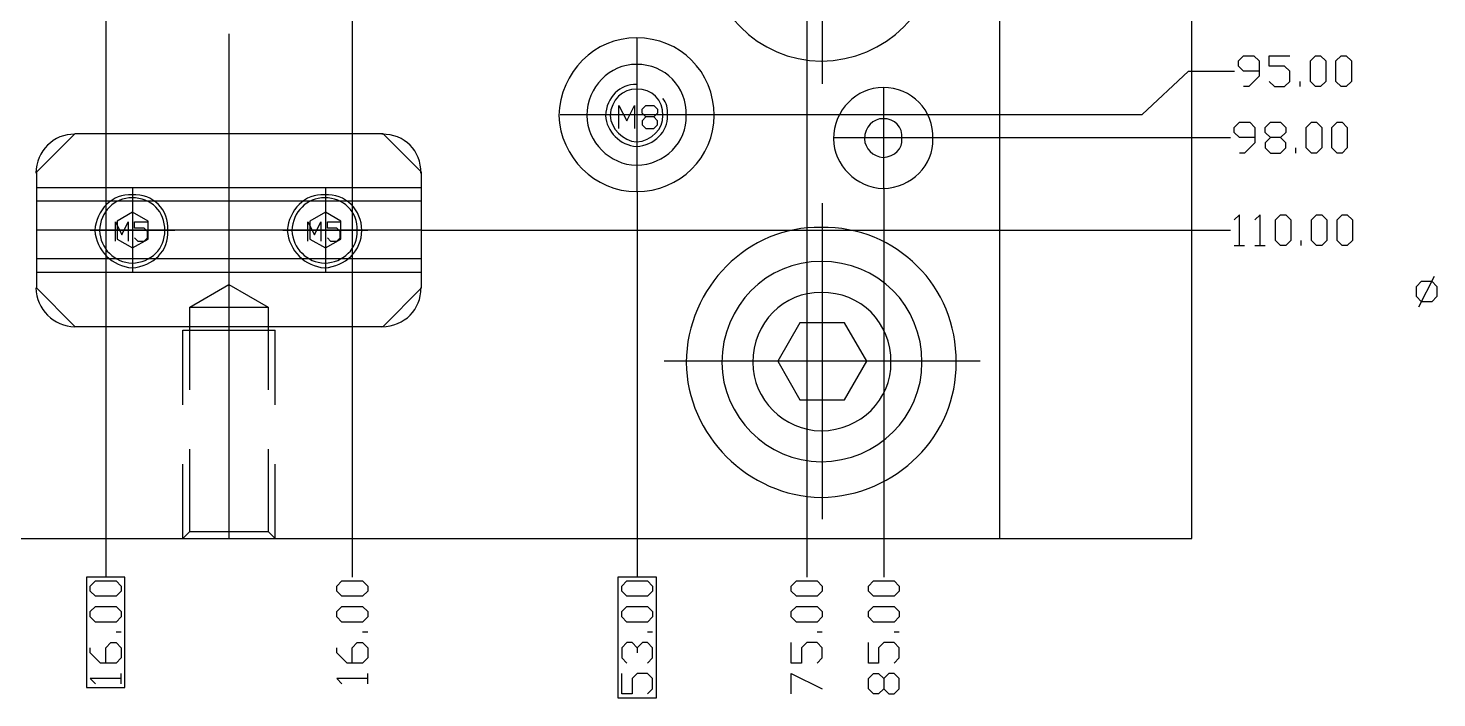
# Model space of a CAD drawing. Header units: inches. Extents: x 0 to 325, y 148 to 354.
# Drawn here: x 162.84 to 207.5, y 252.09 to 273.31 of the extents above; entities that cross this region are included whole.
import ezdxf

# ---------------------------------------------------------------- set-up
doc = ezdxf.new("R2010")
doc.units = ezdxf.units.IN
doc.header["$MEASUREMENT"] = 0

# ---------------------------------------------------------------- blocks, each defined once
blk = doc.blocks.new('AHH1270-500010_3')
at = {"color": 4, "transparency": 33554687}
for points in [[(138.678, 257.135), (199.741, 257.135), (199.741, 330.414), (138.678, 330.414), (138.678, 257.135)], [(193.636, 330.414), (193.636, 257.135)], [(182.153, 268.126), (182.153, 273.011)], [(189.971, 268.249), (189.971, 271.422)], [(181.573, 270.123), (181.573, 270.856), (181.819, 270.369), (182.065, 270.856), (182.065, 270.123)], [(182.429, 270.123), (182.675, 270.123), (182.798, 270.246), (182.798, 270.369), (182.675, 270.492), (182.429, 270.492), (182.306, 270.615), (182.306, 270.738), (182.429, 270.856), (182.675, 270.856), (182.798, 270.738), (182.798, 270.615), (182.675, 270.492)], [(179.713, 270.571), (184.598, 270.571)], [(182.429, 270.492), (182.306, 270.369), (182.306, 270.246), (182.429, 270.123)], [(175.315, 268.741), (174.095, 269.961), (164.324, 269.961), (163.104, 268.741), (163.104, 265.075), (164.324, 263.855), (174.095, 263.855), (175.315, 265.075), (175.315, 268.741)], [(188.387, 269.838), (191.56, 269.838)], [(175.315, 268.249), (163.104, 268.249)], [(175.315, 267.821), (163.104, 267.821)], [(175.315, 266.906), (163.104, 266.906)], [(175.315, 265.995), (163.104, 265.995)], [(175.315, 265.562), (163.104, 265.562)], [(167.965, 264.465), (169.209, 265.184), (170.454, 264.465)], [(167.965, 261.848), (167.965, 264.465), (170.454, 264.465), (170.454, 261.848)], [(187.314, 263.973), (186.606, 262.753), (187.314, 261.533), (188.721, 261.533), (189.43, 262.753), (188.721, 263.973), (187.314, 263.973)], [(167.743, 263.732), (170.675, 263.732)], [(167.743, 261.371), (167.743, 263.732)], [(170.675, 261.371), (170.675, 263.732)], [(167.965, 257.356), (167.965, 259.969)], [(170.454, 259.969), (170.454, 257.356)], [(167.743, 257.135), (167.743, 259.496)], [(170.675, 257.135), (170.675, 259.496)], [(167.743, 257.135), (167.965, 257.356), (170.454, 257.356), (170.675, 257.135)]]:
    blk.add_lwpolyline(points, dxfattribs=at)
at = {"color": 1, "transparency": 33554687}
for points in [[(187.531, 287.411), (187.531, 255.915)], [(173.116, 282.727), (173.116, 255.915)], [(165.303, 282.531), (165.303, 255.915)], [(169.209, 273.124), (169.209, 257.135)], [(201.867, 271.943), (201.375, 271.943), (201.212, 272.106), (201.212, 272.268), (201.375, 272.43), (201.704, 272.43), (201.867, 272.268), (201.867, 271.781), (201.542, 271.456), (201.375, 271.456)], [(202.191, 271.619), (202.354, 271.456), (202.678, 271.456), (202.841, 271.619), (202.841, 271.943), (202.678, 272.106), (202.191, 272.106), (202.191, 272.43), (202.841, 272.43)], [(203.657, 271.456), (203.495, 271.619), (203.495, 272.268), (203.657, 272.43), (203.82, 272.43), (203.982, 272.268), (203.982, 271.619), (203.82, 271.456), (203.657, 271.456)], [(204.469, 271.456), (204.307, 271.619), (204.307, 272.268), (204.469, 272.43), (204.632, 272.43), (204.799, 272.268), (204.799, 271.619), (204.632, 271.456), (204.469, 271.456)], [(184.598, 270.571), (198.162, 270.571), (199.628, 271.943), (201.094, 271.943)], [(203.17, 271.456), (203.17, 271.619)], [(201.734, 269.838), (201.247, 269.838), (201.084, 270), (201.084, 270.162), (201.247, 270.325), (201.571, 270.325), (201.734, 270.162), (201.734, 269.675), (201.409, 269.346), (201.247, 269.346)], [(202.226, 269.346), (202.55, 269.346), (202.713, 269.513), (202.713, 269.675), (202.55, 269.838), (202.226, 269.838), (202.063, 270), (202.063, 270.162), (202.226, 270.325), (202.55, 270.325), (202.713, 270.162), (202.713, 270), (202.55, 269.838)], [(203.529, 269.346), (203.362, 269.513), (203.362, 270.162), (203.529, 270.325), (203.692, 270.325), (203.854, 270.162), (203.854, 269.513), (203.692, 269.346), (203.529, 269.346)], [(204.341, 269.346), (204.179, 269.513), (204.179, 270.162), (204.341, 270.325), (204.504, 270.325), (204.666, 270.162), (204.666, 269.513), (204.504, 269.346), (204.341, 269.346)], [(191.56, 269.838), (200.961, 269.838)], [(202.226, 269.838), (202.063, 269.675), (202.063, 269.513), (202.226, 269.346)], [(203.038, 269.346), (203.038, 269.513)], [(182.153, 268.126), (182.153, 255.915)], [(189.971, 268.249), (189.971, 255.915)], [(201.247, 266.418), (201.247, 267.393), (201.084, 267.23)], [(201.901, 266.418), (201.901, 267.393), (201.734, 267.23)], [(202.55, 266.418), (202.388, 266.581), (202.388, 267.23), (202.55, 267.393), (202.713, 267.393), (202.875, 267.23), (202.875, 266.581), (202.713, 266.418), (202.55, 266.418)], [(203.692, 266.418), (203.529, 266.581), (203.529, 267.23), (203.692, 267.393), (203.854, 267.393), (204.017, 267.23), (204.017, 266.581), (203.854, 266.418), (203.692, 266.418)], [(204.504, 266.418), (204.341, 266.581), (204.341, 267.23), (204.504, 267.393), (204.666, 267.393), (204.828, 267.23), (204.828, 266.581), (204.666, 266.418), (204.504, 266.418)], [(175.315, 266.906), (200.961, 266.906)], [(201.084, 266.418), (201.409, 266.418)], [(201.734, 266.418), (202.063, 266.418)], [(203.2, 266.418), (203.2, 266.581)], [(206.934, 264.475), (207.426, 265.449)], [(207.018, 264.638), (206.855, 264.8), (206.855, 265.125), (207.018, 265.287), (207.342, 265.287), (207.505, 265.125), (207.505, 264.8), (207.342, 264.638), (207.018, 264.638)], [(164.688, 252.412), (165.913, 252.412), (165.913, 255.915), (164.688, 255.915), (164.688, 252.412)], [(181.543, 252.087), (182.763, 252.087), (182.763, 255.915), (181.543, 255.915), (181.543, 252.087)], [(165.79, 255.467), (165.628, 255.305), (164.974, 255.305), (164.811, 255.467), (164.811, 255.629), (164.974, 255.792), (165.628, 255.792), (165.79, 255.629), (165.79, 255.467)], [(173.608, 255.467), (173.445, 255.305), (172.791, 255.305), (172.629, 255.467), (172.629, 255.629), (172.791, 255.792), (173.445, 255.792), (173.608, 255.629), (173.608, 255.467)], [(182.64, 255.467), (182.478, 255.305), (181.829, 255.305), (181.666, 255.467), (181.666, 255.629), (181.829, 255.792), (182.478, 255.792), (182.64, 255.629), (182.64, 255.467)], [(188.018, 255.467), (187.855, 255.305), (187.201, 255.305), (187.039, 255.467), (187.039, 255.629), (187.201, 255.792), (187.855, 255.792), (188.018, 255.629), (188.018, 255.467)], [(190.463, 255.467), (190.295, 255.305), (189.646, 255.305), (189.484, 255.467), (189.484, 255.629), (189.646, 255.792), (190.295, 255.792), (190.463, 255.629), (190.463, 255.467)], [(165.79, 254.65), (165.628, 254.488), (164.974, 254.488), (164.811, 254.65), (164.811, 254.818), (164.974, 254.98), (165.628, 254.98), (165.79, 254.818), (165.79, 254.65)], [(173.608, 254.65), (173.445, 254.488), (172.791, 254.488), (172.629, 254.65), (172.629, 254.818), (172.791, 254.98), (173.445, 254.98), (173.608, 254.818), (173.608, 254.65)], [(182.64, 254.65), (182.478, 254.488), (181.829, 254.488), (181.666, 254.65), (181.666, 254.818), (181.829, 254.98), (182.478, 254.98), (182.64, 254.818), (182.64, 254.65)], [(188.018, 254.65), (187.855, 254.488), (187.201, 254.488), (187.039, 254.65), (187.039, 254.818), (187.201, 254.98), (187.855, 254.98), (188.018, 254.818), (188.018, 254.65)], [(190.463, 254.65), (190.295, 254.488), (189.646, 254.488), (189.484, 254.65), (189.484, 254.818), (189.646, 254.98), (190.295, 254.98), (190.463, 254.818), (190.463, 254.65)], [(165.79, 254.163), (165.628, 254.163)], [(173.608, 254.163), (173.445, 254.163)], [(182.64, 254.163), (182.478, 254.163)], [(188.018, 254.163), (187.855, 254.163)], [(190.463, 254.163), (190.295, 254.163)], [(165.303, 253.189), (165.303, 253.676), (165.465, 253.839), (165.628, 253.839), (165.79, 253.676), (165.79, 253.352), (165.628, 253.189), (165.136, 253.189), (164.811, 253.514), (164.811, 253.676)], [(173.116, 253.189), (173.116, 253.676), (173.278, 253.839), (173.445, 253.839), (173.608, 253.676), (173.608, 253.352), (173.445, 253.189), (172.953, 253.189), (172.629, 253.514), (172.629, 253.676)], [(182.153, 253.676), (181.991, 253.839), (181.829, 253.839), (181.666, 253.676), (181.666, 253.352), (181.829, 253.189)], [(182.478, 253.189), (182.64, 253.352), (182.64, 253.676), (182.478, 253.839), (182.316, 253.839), (182.153, 253.676), (182.153, 253.514)], [(187.855, 253.189), (188.018, 253.352), (188.018, 253.676), (187.855, 253.839), (187.531, 253.839), (187.363, 253.676), (187.363, 253.189), (187.039, 253.189), (187.039, 253.839)], [(190.295, 253.189), (190.463, 253.352), (190.463, 253.676), (190.295, 253.839), (189.971, 253.839), (189.808, 253.676), (189.808, 253.189), (189.484, 253.189), (189.484, 253.839)], [(165.79, 252.535), (165.79, 252.86)], [(173.608, 252.535), (173.608, 252.86)], [(182.478, 252.21), (182.64, 252.373), (182.64, 252.697), (182.478, 252.86), (182.153, 252.86), (181.991, 252.697), (181.991, 252.21), (181.666, 252.21), (181.666, 252.86)], [(187.039, 252.21), (187.039, 252.86), (188.018, 252.373)], [(190.463, 252.373), (190.463, 252.697), (190.295, 252.86), (190.133, 252.86), (189.971, 252.697), (189.971, 252.373), (189.808, 252.21), (189.646, 252.21), (189.484, 252.373), (189.484, 252.697), (189.646, 252.86), (189.808, 252.86), (189.971, 252.697)], [(165.79, 252.697), (164.811, 252.697), (164.974, 252.535)], [(173.608, 252.697), (172.629, 252.697), (172.791, 252.535)], [(189.971, 252.373), (190.133, 252.21), (190.295, 252.21), (190.463, 252.373)]]:
    blk.add_lwpolyline(points, dxfattribs=at)
at = {"color": 6, "transparency": 33554687}
for points in [[(188.018, 280.341), (188.018, 271.545)], [(166.154, 268.249), (166.154, 265.562)], [(172.265, 268.249), (172.265, 265.562)], [(188.018, 267.762), (188.018, 257.745)], [(165.608, 266.556), (165.608, 267.166), (165.815, 266.758), (166.016, 267.166), (166.016, 266.556)], [(166.218, 266.66), (166.322, 266.556), (166.523, 266.556), (166.627, 266.66), (166.627, 266.861), (166.523, 266.965), (166.218, 266.965), (166.218, 267.166), (166.627, 267.166), (166.646, 267.186), (166.154, 267.471), (165.667, 267.186), (165.667, 266.625), (166.154, 266.345), (166.646, 266.625), (166.646, 267.186)], [(171.714, 266.556), (171.714, 267.166), (171.92, 266.758), (172.122, 267.166), (172.122, 266.556)], [(172.752, 267.186), (172.265, 267.471), (171.773, 267.186), (171.773, 266.625), (172.265, 266.345), (172.752, 266.625), (172.752, 267.186)], [(172.329, 266.66), (172.427, 266.556), (172.634, 266.556), (172.732, 266.66), (172.732, 266.861), (172.634, 266.965), (172.329, 266.965), (172.329, 267.166), (172.732, 267.166)], [(164.811, 266.906), (167.497, 266.906)], [(170.917, 266.906), (173.608, 266.906)], [(193.026, 262.753), (183.009, 262.753)]]:
    blk.add_lwpolyline(points, dxfattribs=at)
at = {"color": 4, "transparency": 33554687}
for points in [[(191.673, 275.899), (191.683, 273.923), (190.043, 272.282), (187.983, 272.258), (185.996, 272.282), (184.355, 273.923), (184.343, 275.899), (184.355, 277.97), (185.996, 279.61), (187.983, 279.589), (190.043, 279.61), (191.683, 277.97), (191.673, 275.899)], [(184.589, 270.536), (184.599, 269.224), (183.505, 268.13), (182.129, 268.126), (180.807, 268.13), (179.714, 269.224), (179.669, 270.536), (179.714, 271.922), (180.807, 273.015), (182.129, 272.996), (183.505, 273.015), (184.599, 271.922), (184.589, 270.536)], [(183.703, 270.536), (183.744, 269.696), (183.033, 268.985), (182.129, 268.962), (181.28, 268.985), (180.569, 269.696), (180.554, 270.536), (180.569, 271.449), (181.28, 272.16), (182.129, 272.16), (183.033, 272.16), (183.744, 271.449), (183.703, 270.536)], [(182.129, 271.52), (181.617, 271.55), (181.179, 271.112), (181.145, 270.536), (181.179, 270.033), (181.617, 269.595), (182.129, 269.552), (182.696, 269.595), (183.133, 270.033), (183.113, 270.536), (183.133, 270.761), (183.079, 270.946), (182.965, 271.077)], [(182.965, 270.536), (182.987, 270.114), (182.615, 269.742), (182.129, 269.7), (181.698, 269.742), (181.326, 270.114), (181.292, 270.536), (181.326, 271.031), (181.698, 271.403), (182.129, 271.373), (182.615, 271.403), (182.987, 271.031), (182.965, 270.536)], [(191.525, 269.798), (191.562, 268.962), (190.851, 268.251), (189.951, 268.224), (189.097, 268.251), (188.387, 268.962), (188.377, 269.798), (188.387, 270.716), (189.097, 271.427), (189.951, 271.422), (190.851, 271.427), (191.562, 270.716), (191.525, 269.798)], [(190.541, 269.798), (190.585, 269.502), (190.312, 269.228), (189.951, 269.208), (189.637, 269.228), (189.364, 269.502), (189.361, 269.798), (189.364, 270.176), (189.637, 270.45), (189.951, 270.438), (190.312, 270.45), (190.585, 270.176), (190.541, 269.798)], [(192.263, 262.714), (192.294, 260.396), (190.38, 258.482), (187.983, 258.434), (185.659, 258.482), (183.745, 260.396), (183.703, 262.714), (183.745, 265.117), (185.659, 267.031), (187.983, 266.994), (190.38, 267.031), (192.294, 265.117), (192.263, 262.714)], [(191.181, 262.714), (191.195, 261.003), (189.773, 259.581), (187.983, 259.565), (186.266, 259.581), (184.844, 261.003), (184.834, 262.714), (184.844, 264.51), (186.266, 265.932), (187.983, 265.912), (189.773, 265.932), (191.195, 264.51), (191.181, 262.714)], [(190.197, 262.714), (190.218, 261.542), (189.233, 260.558), (187.983, 260.549), (186.805, 260.558), (185.821, 261.542), (185.818, 262.714), (185.821, 263.971), (186.805, 264.955), (187.983, 264.928), (189.233, 264.955), (190.218, 263.971), (190.197, 262.714)]]:
    blk.add_open_spline(points, degree=3, knots=[0, 0, 0, 0, 1, 1, 1, 2, 2, 2, 3, 3, 3, 4, 4, 4, 4], dxfattribs=at)
for points in [[(164.319, 269.946), (163.652, 269.962), (163.105, 269.415), (163.089, 268.716)], [(175.29, 268.716), (175.318, 269.415), (174.771, 269.962), (174.06, 269.946)], [(163.089, 265.075), (163.105, 264.402), (163.652, 263.856), (164.319, 263.845)], [(174.06, 263.845), (174.771, 263.856), (175.318, 264.402), (175.29, 265.075)]]:
    blk.add_open_spline(points, degree=3, dxfattribs=at)
at = {"color": 6, "transparency": 33554687}
for points in [[(167.271, 266.896), (167.319, 266.268), (166.799, 265.749), (166.139, 265.715), (165.518, 265.749), (164.998, 266.268), (164.959, 266.896), (164.998, 267.55), (165.518, 268.069), (166.139, 268.027), (166.799, 268.069), (167.319, 267.55), (167.271, 266.896)], [(173.421, 266.896), (173.425, 266.268), (172.906, 265.749), (172.24, 265.715), (171.624, 265.749), (171.105, 266.268), (171.059, 266.896), (171.105, 267.55), (171.624, 268.069), (172.24, 268.027), (172.906, 268.069), (173.425, 267.55), (173.421, 266.896)], [(167.173, 266.896), (167.196, 266.335), (166.732, 265.871), (166.139, 265.863), (165.585, 265.871), (165.12, 266.335), (165.106, 266.896), (165.12, 267.482), (165.585, 267.947), (166.139, 267.929), (166.732, 267.947), (167.196, 267.482), (167.173, 266.896)], [(173.273, 266.896), (173.303, 266.335), (172.838, 265.871), (172.24, 265.863), (171.691, 265.871), (171.227, 266.335), (171.207, 266.896), (171.227, 267.482), (171.691, 267.947), (172.24, 267.929), (172.838, 267.947), (173.303, 267.482), (173.273, 266.896)]]:
    blk.add_open_spline(points, degree=3, knots=[0, 0, 0, 0, 1, 1, 1, 2, 2, 2, 3, 3, 3, 4, 4, 4, 4], dxfattribs=at)

msp = doc.modelspace()

# ---------------------------------------------------------------- block references
msp.add_blockref('AHH1270-500010_3', (0, 0))

doc.saveas('drawing.dxf')
